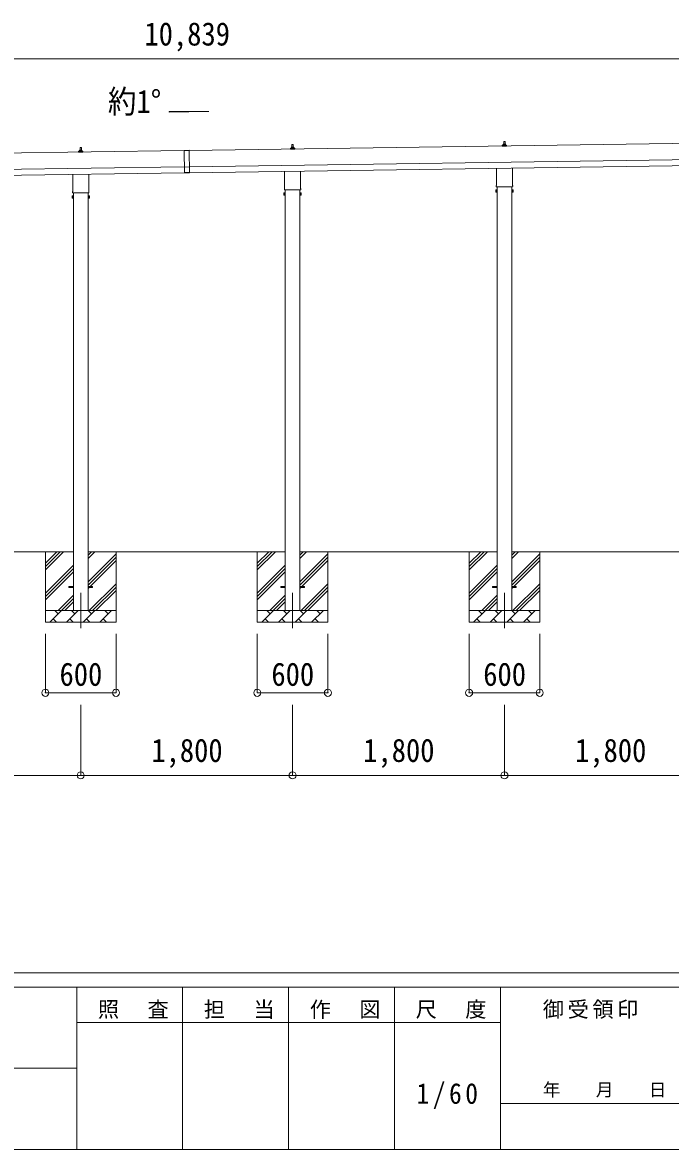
# Model space of a CAD drawing. Units: millimetres at full size, sheet at 1:60. Extents: x -16864 to 16864, y -11640 to 11640.
# Drawn here: x 4942 to 10447, y -11640 to -2063 of the extents above; entities that cross this region are included whole.
import ezdxf
from ezdxf.enums import TextEntityAlignment as Align

# ---------------------------------------------------------------- set-up
doc = ezdxf.new("R2010")
doc.units = ezdxf.units.MM
doc.header["$LTSCALE"] = 60
doc.header["$PDMODE"] = 32
doc.header["$PDSIZE"] = 60
doc.linetypes.add('CHAIN1', pattern=[8, 5, -1, 1, -1])
for name, color, linetype, lineweight in [('0-1_Defpoints', 7, 'CHAIN1', 9), ('0-2_TEXT1', 4, 'Continuous', 9), ('0-3_SHAPE', 7, 'Continuous', 9), ('0-7_PARTS2', 7, 'Continuous', 9), ('0-8_TABLE1', 6, 'Continuous', 9), ('F-0', 7, 'Continuous', 9)]:
    doc.layers.add(name, color=color, linetype=linetype, lineweight=lineweight)
doc.styles.add('ＭＳ ゴシック', font='')
doc.styles.get('ＭＳ ゴシック').set_extended_font_data('MS Gothic')

msp = doc.modelspace()

# ---------------------------------------------------------------- linework, layer by layer
at = {"layer": '0-1_Defpoints'}
for p, q in [((5436.29, -6909.99), (5436.29, -7258.99)), ((7236.29, -6909.99), (7236.29, -7258.99)), ((9036.29, -6909.99), (9036.29, -7258.99))]:
    msp.add_line(p, q, dxfattribs=at)
at = {"layer": '0-2_TEXT1'}
for p, q in [((6524.2, -2819.16), (6188.2, -2823.96)), ((6314.04, -3149.61), (949.09, -3226.26)), ((5418.35, -3164.8), (5418.35, -3157.09)), ((5418.73, -3156.3), (5454.47, -3156.3)), ((5419.11, -3156.12), (5425.83, -3154.49)), ((5426.22, -3154.3), (5446.98, -3154.3)), ((5426.6, -3153.52), (5426.6, -3149.3)), ((5427.6, -3149.3), (5445.6, -3149.3)), ((5430.6, -3149.3), (5431.33, -3125.78)), ((5432.33, -3124.8), (5440.87, -3124.8)), ((5441.87, -3125.78), (5442.6, -3149.3)), ((5446.6, -3153.52), (5446.6, -3149.3)), ((5454.08, -3156.12), (5447.36, -3154.49)), ((5454.85, -3164.8), (5454.85, -3157.09)), ((6314.03, -3148.61), (6359.02, -3147.97)), ((6314.03, -3148.61), (6316.78, -3341.1)), ((6359.04, -3148.97), (6314.04, -3149.61)), ((6359.02, -3147.97), (6361.77, -3340.45)), ((11723.99, -3072.33), (6359.04, -3148.97)), ((7218.35, -3139.09), (7218.35, -3131.38)), ((7254.85, -3139.09), (7218.35, -3139.09)), ((7218.73, -3130.59), (7254.47, -3130.59)), ((7219.11, -3130.4), (7225.83, -3128.77)), ((7226.22, -3128.59), (7246.98, -3128.59)), ((7226.6, -3127.8), (7226.6, -3123.59)), ((7227.6, -3123.59), (7245.6, -3123.59)), ((7230.6, -3123.59), (7231.33, -3100.06)), ((7232.33, -3099.09), (7240.87, -3099.09)), ((7241.87, -3100.06), (7242.6, -3123.59)), ((7246.6, -3127.8), (7246.6, -3123.59)), ((7254.08, -3130.4), (7247.36, -3128.77)), ((7254.85, -3139.09), (7254.85, -3131.38)), ((9018.35, -3113.37), (9018.35, -3105.66)), ((9054.85, -3113.37), (9018.35, -3113.37)), ((9018.73, -3104.87), (9054.47, -3104.87)), ((9019.11, -3104.69), (9025.83, -3103.06)), ((9026.22, -3102.87), (9046.98, -3102.87)), ((9026.6, -3102.09), (9026.6, -3097.87)), ((9027.6, -3097.87), (9045.6, -3097.87)), ((9030.6, -3097.87), (9031.33, -3074.35)), ((9032.33, -3073.37), (9040.87, -3073.37)), ((9041.87, -3074.35), (9042.6, -3097.87)), ((9046.6, -3102.09), (9046.6, -3097.87)), ((9054.08, -3104.69), (9047.36, -3103.06)), ((9054.85, -3113.37), (9054.85, -3105.66)), ((5454.85, -3164.8), (5418.35, -3164.8)), ((6361.04, -3288.96), (11725.99, -3212.32)), ((951.09, -3366.24), (6316.04, -3289.6)), ((951.8, -3416.24), (6316.76, -3339.6)), ((5504.59, -3351.2), (5504.59, -3498.79)), ((6361.05, -3289.96), (6316.06, -3290.6)), ((6361.7, -3335.45), (6316.71, -3336.1)), ((6361.77, -3340.45), (6316.78, -3341.1)), ((6361.75, -3338.95), (11726.7, -3262.31)), ((7167.99, -3473.08), (7167.99, -3327.43)), ((7304.59, -3325.48), (7304.59, -3473.08)), ((8967.99, -3447.36), (8967.99, -3301.72)), ((9104.59, -3299.77), (9104.59, -3447.36)), ((5367.99, -3498.79), (5367.99, -3353.15)), ((5362.29, -3537.06), (5363.05, -3535.75)), ((5362.29, -3537.06), (5362.29, -3554.06)), ((5369.29, -3540.65), (5363.05, -3540.65)), ((5366.29, -3507.56), (5366.29, -3502.06)), ((5504.23, -3511.06), (5368.36, -3511.06)), ((5373.79, -3511.06), (5373.79, -7059.99)), ((5498.79, -7059.99), (5498.79, -3511.06)), ((5503.29, -3540.65), (5509.53, -3540.65)), ((5506.29, -3502.06), (5506.29, -3507.56)), ((5510.29, -3537.06), (5509.53, -3535.75)), ((5510.29, -3537.06), (5510.29, -3554.06)), ((7162.29, -3511.35), (7163.05, -3510.03)), ((7162.29, -3511.35), (7162.29, -3528.35)), ((7162.29, -3528.35), (7163.05, -3529.66)), ((7169.29, -3514.94), (7163.05, -3514.94)), ((7169.29, -3524.76), (7163.05, -3524.76)), ((7169.29, -3529.66), (7163.05, -3529.66)), ((7166.29, -3481.85), (7166.29, -3476.35)), ((7304.23, -3485.35), (7168.36, -3485.35)), ((7171.79, -3529.05), (7169.29, -3529.05)), ((7173.79, -3485.35), (7173.79, -7059.99)), ((7298.79, -7059.99), (7298.79, -3485.35)), ((7300.79, -3529.05), (7303.29, -3529.05)), ((7303.29, -3514.94), (7309.53, -3514.94)), ((7303.29, -3524.76), (7309.53, -3524.76)), ((7303.29, -3529.66), (7309.53, -3529.66)), ((7306.29, -3476.35), (7306.29, -3481.85)), ((7310.29, -3511.35), (7309.53, -3510.03)), ((7310.29, -3528.35), (7309.53, -3529.66)), ((7310.29, -3511.35), (7310.29, -3528.35)), ((8962.29, -3485.63), (8963.05, -3484.32)), ((8962.29, -3485.63), (8962.29, -3502.63)), ((8962.29, -3502.63), (8963.05, -3503.95)), ((8969.29, -3489.23), (8963.05, -3489.23)), ((8969.29, -3499.04), (8963.05, -3499.04)), ((8969.29, -3503.95), (8963.05, -3503.95)), ((8966.29, -3456.13), (8966.29, -3450.63)), ((9104.23, -3459.63), (8968.36, -3459.63)), ((8971.79, -3503.33), (8969.29, -3503.33)), ((8973.79, -3459.63), (8973.79, -7059.99)), ((9098.79, -7059.99), (9098.79, -3459.63)), ((9100.79, -3503.33), (9103.29, -3503.33)), ((9103.29, -3489.23), (9109.53, -3489.23)), ((9103.29, -3499.04), (9109.53, -3499.04)), ((9103.29, -3503.95), (9109.53, -3503.95)), ((9106.29, -3450.63), (9106.29, -3456.13)), ((9110.29, -3485.63), (9109.53, -3484.32)), ((9110.29, -3502.63), (9109.53, -3503.95)), ((9110.29, -3485.63), (9110.29, -3502.63)), ((5362.29, -3554.06), (5363.05, -3555.38)), ((5369.29, -3550.47), (5363.05, -3550.47)), ((5369.29, -3555.38), (5363.05, -3555.38)), ((5371.79, -3554.76), (5369.29, -3554.76)), ((5500.79, -3554.76), (5503.29, -3554.76)), ((5503.29, -3550.47), (5509.53, -3550.47)), ((5503.29, -3555.38), (5509.53, -3555.38)), ((5510.29, -3554.06), (5509.53, -3555.38)), ((5336.29, -6855.49), (5373.79, -6855.49)), ((5336.29, -6864.49), (5336.29, -6855.49)), ((5336.29, -6855.49), (5373.79, -6855.49)), ((5336.29, -6864.49), (5336.29, -6855.49)), ((5336.29, -6864.49), (5373.79, -6864.49)), ((5336.29, -6864.49), (5373.79, -6864.49)), ((5498.79, -6855.49), (5536.29, -6855.49)), ((5498.79, -6855.49), (5536.29, -6855.49)), ((5498.79, -6864.49), (5536.29, -6864.49)), ((5498.79, -6864.49), (5536.29, -6864.49)), ((5536.29, -6864.49), (5536.29, -6855.49)), ((5536.29, -6864.49), (5536.29, -6855.49)), ((7136.29, -6855.49), (7173.79, -6855.49)), ((7136.29, -6864.49), (7136.29, -6855.49)), ((7136.29, -6855.49), (7173.79, -6855.49)), ((7136.29, -6864.49), (7136.29, -6855.49)), ((7136.29, -6864.49), (7173.79, -6864.49)), ((7136.29, -6864.49), (7173.79, -6864.49)), ((7298.79, -6855.49), (7336.29, -6855.49)), ((7298.79, -6855.49), (7336.29, -6855.49)), ((7298.79, -6864.49), (7336.29, -6864.49)), ((7298.79, -6864.49), (7336.29, -6864.49)), ((7336.29, -6864.49), (7336.29, -6855.49)), ((7336.29, -6864.49), (7336.29, -6855.49)), ((8936.29, -6855.49), (8973.79, -6855.49)), ((8936.29, -6864.49), (8936.29, -6855.49)), ((8936.29, -6855.49), (8973.79, -6855.49)), ((8936.29, -6864.49), (8936.29, -6855.49)), ((8936.29, -6864.49), (8973.79, -6864.49)), ((8936.29, -6864.49), (8973.79, -6864.49)), ((9098.79, -6855.49), (9136.29, -6855.49)), ((9098.79, -6855.49), (9136.29, -6855.49)), ((9098.79, -6864.49), (9136.29, -6864.49)), ((9098.79, -6864.49), (9136.29, -6864.49)), ((9136.29, -6864.49), (9136.29, -6855.49)), ((9136.29, -6864.49), (9136.29, -6855.49))]:
    msp.add_line(p, q, dxfattribs=at)
for points in [[(5369.29, -3555.38), (5369.29, -3535.75), (5363.05, -3535.75)], [(5369.29, -3554.76), (5369.29, -3536.36), (5371.79, -3536.36)], [(5503.29, -3554.76), (5503.29, -3536.36), (5500.79, -3536.36)], [(5503.29, -3555.38), (5503.29, -3535.75), (5509.53, -3535.75)], [(7169.29, -3529.66), (7169.29, -3510.03), (7163.05, -3510.03)], [(7169.29, -3529.05), (7169.29, -3510.65), (7171.79, -3510.65)], [(7303.29, -3529.05), (7303.29, -3510.65), (7300.79, -3510.65)], [(7303.29, -3529.66), (7303.29, -3510.03), (7309.53, -3510.03)], [(8969.29, -3503.95), (8969.29, -3484.32), (8963.05, -3484.32)], [(8969.29, -3503.33), (8969.29, -3484.93), (8971.79, -3484.93)], [(9103.29, -3503.33), (9103.29, -3484.93), (9100.79, -3484.93)], [(9103.29, -3503.95), (9103.29, -3484.32), (9109.53, -3484.32)]]:
    msp.add_lwpolyline(points, dxfattribs=at)
for points in [[(5371.79, -3556.06), (5371.79, -3535.06), (5373.79, -3535.06), (5373.79, -3556.06)], [(5500.79, -3556.06), (5500.79, -3535.06), (5498.79, -3535.06), (5498.79, -3556.06)], [(7171.79, -3530.35), (7171.79, -3509.35), (7173.79, -3509.35), (7173.79, -3530.35)], [(7300.79, -3530.35), (7300.79, -3509.35), (7298.79, -3509.35), (7298.79, -3530.35)], [(8971.79, -3504.63), (8971.79, -3483.63), (8973.79, -3483.63), (8973.79, -3504.63)], [(9100.79, -3504.63), (9100.79, -3483.63), (9098.79, -3483.63), (9098.79, -3504.63)]]:
    msp.add_lwpolyline(points, close=True, dxfattribs=at)
for centre, radius, start, end in [((5419.35, -3157.09), 1, 103.62699, 180), ((5425.6, -3153.52), 1, 283.62699, 0), ((5430.68, -3149.94), 4.13, 90, 171.17633), ((5427.6, -3150.3), 1, 90, 180), ((5432.33, -3125.8), 1, 90, 178.60509), ((5439.93, -3149.3), 4.83, 133.60282, 180), ((5433.27, -3149.3), 4.83, 0, 46.39718), ((5440.87, -3125.8), 1, 1.39491, 90), ((5442.51, -3149.94), 4.13, 8.82367, 90), ((5445.6, -3150.3), 1, 0, 90), ((5447.6, -3153.52), 1, 180, 256.37301), ((5453.85, -3157.09), 1, 0, 76.37301), ((7219.35, -3131.38), 1, 103.62699, 180), ((7225.6, -3127.8), 1, 283.62699, 0), ((7230.68, -3124.22), 4.13, 90, 171.17633), ((7227.6, -3124.59), 1, 90, 180), ((7232.33, -3100.09), 1, 90, 178.60509), ((7239.93, -3123.59), 4.83, 133.60282, 180), ((7233.27, -3123.59), 4.83, 0, 46.39718), ((7240.87, -3100.09), 1, 1.39491, 90), ((7242.51, -3124.22), 4.13, 8.82367, 90), ((7245.6, -3124.59), 1, 0, 90), ((7247.6, -3127.8), 1, 180, 256.37301), ((7253.85, -3131.38), 1, 0, 76.37301), ((9019.35, -3105.66), 1, 103.62699, 180), ((9025.6, -3102.09), 1, 283.62699, 0), ((9030.68, -3098.51), 4.13, 90, 171.17633), ((9027.6, -3098.87), 1, 90, 180), ((9032.33, -3074.37), 1, 90, 178.60509), ((9039.93, -3097.87), 4.83, 133.60282, 180), ((9033.27, -3097.87), 4.83, 0, 46.39718), ((9040.87, -3074.37), 1, 1.39491, 90), ((9042.51, -3098.51), 4.13, 8.82367, 90), ((9045.6, -3098.87), 1, 0, 90), ((9047.6, -3102.09), 1, 180, 256.37301), ((9053.85, -3105.66), 1, 0, 76.37301), ((8970.29, -3450.63), 4, 125.09963, 180), ((9102.29, -3450.63), 4, 0, 54.90037), ((5378.53, -3545.56), 16.24, 162.41205, 197.58795), ((5366.64, -3538.2), 4.34, 145.61575, 214.38425), ((5370.29, -3502.06), 4, 125.09963, 180), ((5370.29, -3507.56), 4, 180, 194.47751), ((5370.29, -3507.56), 4, 194.47751, 241.04498), ((5502.29, -3507.56), 4, 298.95502, 345.52249), ((5502.29, -3502.06), 4, 0, 54.90037), ((5502.29, -3507.56), 4, 345.52249, 0), ((5494.05, -3545.56), 16.24, 342.41205, 17.58795), ((5505.95, -3538.2), 4.34, 325.61575, 34.38425), ((7178.53, -3519.85), 16.24, 162.41205, 197.58795), ((7166.64, -3512.49), 4.34, 145.61575, 214.38425), ((7166.64, -3527.21), 4.34, 145.61575, 214.38425), ((7170.29, -3476.35), 4, 125.09963, 180), ((7170.29, -3481.85), 4, 180, 194.47751), ((7170.29, -3481.85), 4, 194.47751, 241.04498), ((7302.29, -3481.85), 4, 298.95502, 345.52249), ((7302.29, -3476.35), 4, 0, 54.90037), ((7302.29, -3481.85), 4, 345.52249, 0), ((7294.05, -3519.85), 16.24, 342.41205, 17.58795), ((7305.95, -3512.49), 4.34, 325.61575, 34.38425), ((7305.95, -3527.21), 4.34, 325.61575, 34.38425), ((8978.53, -3494.13), 16.24, 162.41205, 197.58795), ((8966.64, -3486.77), 4.34, 145.61575, 214.38425), ((8966.64, -3501.49), 4.34, 145.61575, 214.38425), ((8970.29, -3456.13), 4, 180, 194.47751), ((8970.29, -3456.13), 4, 194.47751, 241.04498), ((9102.29, -3456.13), 4, 298.95502, 345.52249), ((9102.29, -3456.13), 4, 345.52249, 0), ((9094.05, -3494.13), 16.24, 342.41205, 17.58795), ((9105.95, -3486.77), 4.34, 325.61575, 34.38425), ((9105.95, -3501.49), 4.34, 325.61575, 34.38425), ((5366.64, -3552.92), 4.34, 145.61575, 214.38425), ((5505.95, -3552.92), 4.34, 325.61575, 34.38425)]:
    msp.add_arc(centre, radius, start, end, dxfattribs=at)
at = {"layer": '0-3_SHAPE'}
for p, q in [((5373.79, -6559.99), (3698.79, -6559.99)), ((5136.29, -6559.99), (5136.29, -7159.99)), ((5136.29, -6658.47), (5234.77, -6559.99)), ((5136.29, -6686.76), (5263.06, -6559.99)), ((5136.29, -6715.04), (5291.34, -6559.99)), ((7173.79, -6559.99), (5498.79, -6559.99)), ((5498.79, -6588.81), (5527.62, -6559.99)), ((5498.79, -6617.1), (5555.9, -6559.99)), ((5498.79, -6815.09), (5736.29, -6577.59)), ((5498.79, -6843.37), (5736.29, -6605.87)), ((5736.29, -6559.99), (5736.29, -7159.99)), ((6936.29, -6559.99), (6936.29, -7159.99)), ((6936.29, -6658.47), (7034.77, -6559.99)), ((6936.29, -6686.76), (7063.06, -6559.99)), ((6936.29, -6715.04), (7091.34, -6559.99)), ((8973.79, -6559.99), (7298.79, -6559.99)), ((7298.79, -6588.81), (7327.62, -6559.99)), ((7298.79, -6617.1), (7355.9, -6559.99)), ((7298.79, -6815.09), (7536.29, -6577.59)), ((7298.79, -6843.37), (7536.29, -6605.87)), ((7536.29, -6559.99), (7536.29, -7159.99)), ((8736.29, -6559.99), (8736.29, -7159.99)), ((8736.29, -6658.47), (8834.77, -6559.99)), ((8736.29, -6686.76), (8863.06, -6559.99)), ((8736.29, -6715.04), (8891.34, -6559.99)), ((10773.79, -6559.99), (9098.79, -6559.99)), ((9098.79, -6588.81), (9127.62, -6559.99)), ((9098.79, -6617.1), (9155.9, -6559.99)), ((9098.79, -6815.09), (9336.29, -6577.59)), ((9098.79, -6843.37), (9336.29, -6605.87)), ((9336.29, -6559.99), (9336.29, -7159.99)), ((5136.29, -6913.03), (5373.79, -6675.53)), ((5136.29, -6941.31), (5373.79, -6703.81)), ((5498.79, -6871.66), (5736.29, -6634.16)), ((6936.29, -6913.03), (7173.79, -6675.53)), ((6936.29, -6941.31), (7173.79, -6703.81)), ((7298.79, -6871.66), (7536.29, -6634.16)), ((8736.29, -6913.03), (8973.79, -6675.53)), ((8736.29, -6941.31), (8973.79, -6703.81)), ((9098.79, -6871.66), (9336.29, -6634.16)), ((5136.29, -6969.6), (5373.79, -6732.1)), ((6936.29, -6969.6), (7173.79, -6732.1)), ((8736.29, -6969.6), (8973.79, -6732.1)), ((5508.45, -7059.99), (5736.29, -6832.15)), ((5536.73, -7059.99), (5736.29, -6860.43)), ((5565.02, -7059.99), (5736.29, -6888.72)), ((7308.45, -7059.99), (7536.29, -6832.15)), ((7336.73, -7059.99), (7536.29, -6860.43)), ((7365.02, -7059.99), (7536.29, -6888.72)), ((9108.45, -7059.99), (9336.29, -6832.15)), ((9136.73, -7059.99), (9336.29, -6860.43)), ((9165.02, -7059.99), (9336.29, -6888.72)), ((5243.89, -7059.99), (5373.79, -6930.09)), ((5272.18, -7059.99), (5373.79, -6958.37)), ((5300.46, -7059.99), (5373.79, -6986.66)), ((7043.89, -7059.99), (7173.79, -6930.09)), ((7072.18, -7059.99), (7173.79, -6958.37)), ((7100.46, -7059.99), (7173.79, -6986.66)), ((8843.89, -7059.99), (8973.79, -6930.09)), ((8872.18, -7059.99), (8973.79, -6958.37)), ((8900.46, -7059.99), (8973.79, -6986.66)), ((5136.29, -7059.99), (5736.29, -7059.99)), ((5174.16, -7159.99), (5274.16, -7059.99)), ((5245.61, -7088.54), (5217.05, -7059.99)), ((5315.58, -7159.99), (5415.58, -7059.99)), ((5387.03, -7088.54), (5358.48, -7059.99)), ((5457, -7159.99), (5557, -7059.99)), ((5528.45, -7088.54), (5499.9, -7059.99)), ((5598.42, -7159.99), (5698.42, -7059.99)), ((5669.87, -7088.54), (5641.32, -7059.99)), ((6936.29, -7059.99), (7536.29, -7059.99)), ((6974.16, -7159.99), (7074.16, -7059.99)), ((7045.61, -7088.54), (7017.05, -7059.99)), ((7115.58, -7159.99), (7215.58, -7059.99)), ((7187.03, -7088.54), (7158.48, -7059.99)), ((7257, -7159.99), (7357, -7059.99)), ((7328.45, -7088.54), (7299.9, -7059.99)), ((7398.42, -7159.99), (7498.42, -7059.99)), ((7469.87, -7088.54), (7441.32, -7059.99)), ((8736.29, -7059.99), (9336.29, -7059.99)), ((8774.16, -7159.99), (8874.16, -7059.99)), ((8845.61, -7088.54), (8817.05, -7059.99)), ((8915.58, -7159.99), (9015.58, -7059.99)), ((8987.03, -7088.54), (8958.48, -7059.99)), ((9057, -7159.99), (9157, -7059.99)), ((9128.45, -7088.54), (9099.9, -7059.99)), ((9198.42, -7159.99), (9298.42, -7059.99)), ((9269.87, -7088.54), (9241.32, -7059.99)), ((5736.29, -7159.99), (5136.29, -7159.99)), ((5202.71, -7131.44), (5231.27, -7159.99)), ((5344.14, -7131.44), (5372.69, -7159.99)), ((5485.56, -7131.44), (5514.11, -7159.99)), ((5626.98, -7131.44), (5655.53, -7159.99)), ((7536.29, -7159.99), (6936.29, -7159.99)), ((7002.71, -7131.44), (7031.27, -7159.99)), ((7144.14, -7131.44), (7172.69, -7159.99)), ((7285.56, -7131.44), (7314.11, -7159.99)), ((7426.98, -7131.44), (7455.53, -7159.99)), ((9336.29, -7159.99), (8736.29, -7159.99)), ((8802.71, -7131.44), (8831.27, -7159.99)), ((8944.14, -7131.44), (8972.69, -7159.99)), ((9085.56, -7131.44), (9114.11, -7159.99)), ((9226.98, -7131.44), (9255.53, -7159.99))]:
    msp.add_line(p, q, dxfattribs=at)
at = {"layer": '0-7_PARTS2', "color": 4}
for p, q in [((6188.2, -2823.96), (6188.2, -2819.16)), ((6188.2, -2819.16), (6524.2, -2819.16))]:
    msp.add_line(p, q, dxfattribs=at)
at = {"layer": '0-8_TABLE1'}
for p, q in [((11757, -2372.35), (918.08, -2372.35)), ((5136.29, -7758.99), (5136.29, -7258.99)), ((5736.29, -7758.99), (5736.29, -7258.99)), ((6936.29, -7758.99), (6936.29, -7258.99)), ((7536.29, -7758.99), (7536.29, -7258.99)), ((8736.29, -7758.99), (8736.29, -7258.99)), ((9336.29, -7758.99), (9336.29, -7258.99)), ((5136.29, -7758.99), (5736.29, -7758.99)), ((6936.29, -7758.99), (7536.29, -7758.99)), ((8736.29, -7758.99), (9336.29, -7758.99)), ((5436.29, -8460.99), (5436.29, -7860.99)), ((7236.29, -8460.99), (7236.29, -7860.99)), ((9036.29, -8460.99), (9036.29, -7860.99)), ((5436.29, -8460.99), (3636.29, -8460.99)), ((7236.29, -8460.99), (5436.29, -8460.99)), ((9036.29, -8460.99), (7236.29, -8460.99)), ((10836.29, -8460.99), (9036.29, -8460.99))]:
    msp.add_line(p, q, dxfattribs=at)
for p in [(5136.29, -7758.99), (5736.29, -7758.99), (6936.29, -7758.99), (7536.29, -7758.99), (8736.29, -7758.99), (9336.29, -7758.99), (5436.29, -8460.99), (7236.29, -8460.99), (9036.29, -8460.99)]:
    msp.add_point(p, dxfattribs=at)
at = {"layer": 'F-0', "color": 5, "lineweight": 5}
for p, q in [((-16864.12, -10140), (16015.88, -10140)), ((-16864.12, -10260), (10682.37, -10260)), ((5402.37, -10260), (5402.37, -11640)), ((6302.37, -10260), (6302.37, -11640)), ((7202.37, -10260), (7202.37, -11640)), ((8102.36, -10260), (8102.36, -11640)), ((9002.37, -10260), (9002.37, -11640)), ((5402.37, -10560), (9002.37, -10560)), ((-6897.63, -10950), (5402.37, -10950)), ((9002.37, -11250), (10682.37, -11250)), ((-16864.12, -11640), (16015.88, -11640))]:
    msp.add_line(p, q, dxfattribs=at)

# ---------------------------------------------------------------- texts
at = {"layer": '0-7_PARTS2', "style": 'ＭＳ ゴシック', "width": 0.9}
msp.add_text('約1°', height=197.9, dxfattribs=at).set_placement((5667.11, -2891.71), align=Align.BOTTOM_LEFT)
at = {"layer": '0-8_TABLE1', "color": 7, "style": 'ＭＳ ゴシック', "width": 0.9}
for s, p in [('10,839', (5977.54, -2317.35)), ('600', (5256.29, -7758.99)), ('600', (7056.29, -7758.99)), ('600', (8856.29, -7758.99)), ('1,800', (6036.29, -8405.99)), ('1,800', (7836.29, -8405.99)), ('1,800', (9636.29, -8405.99))]:
    msp.add_text(s, height=197.9, dxfattribs=at).set_placement(p, align=Align.BOTTOM_LEFT)
at = {"layer": 'F-0', "style": 'ＭＳ ゴシック'}
msp.add_text('年\u3000\u3000月\u3000\u3000日', height=110, dxfattribs=at).set_placement((9362.37, -11220), align=Align.BOTTOM_LEFT)
at = {"layer": 'F-0', "attachment_point": 7, "style": 'ＭＳ ゴシック'}
for s, insert, char_height in [('\\T1.17;照\u3000査', (5582.37, -10530), 132), ('\\T1.17;担\u3000当', (6482.37, -10530), 132), ('\\T1.17;作\u3000図', (7382.37, -10530), 132), ('\\T1.17;尺\u3000度', (8282.37, -10530), 132), ('\\T1.17;御受領印', (9362.37, -10530), 132), ('\\T1.28;\\W0.9;1/60', (8289.87, -11295), 176)]:
    msp.add_mtext(s, dxfattribs=dict(at, insert=insert, char_height=char_height))

doc.saveas('drawing.dxf')
